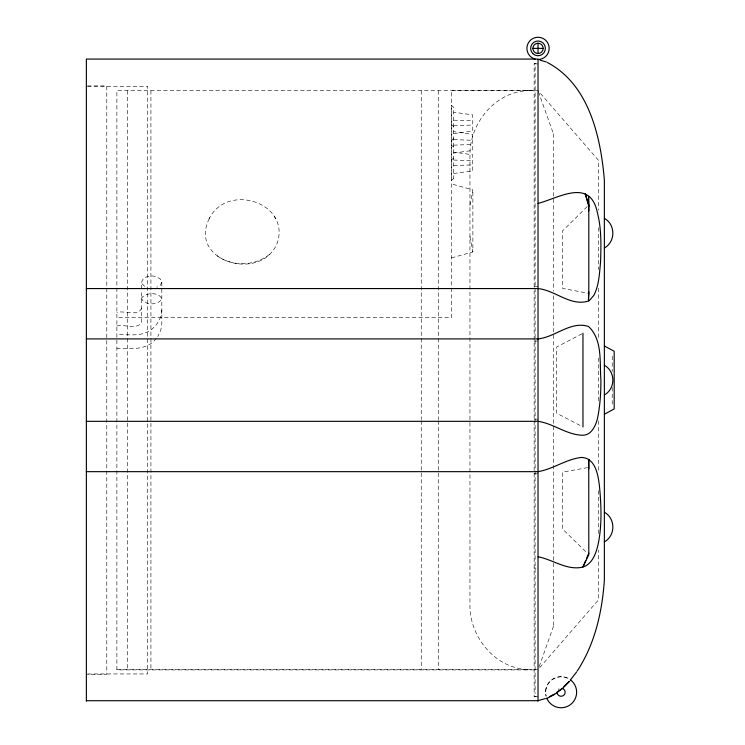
<?xml version="1.0" encoding="UTF-8"?>
<svg xmlns="http://www.w3.org/2000/svg" width="745" height="745" viewBox="0 0 745 745"><rect width="100%" height="100%" fill="white"/><g stroke="black" fill="none" stroke-linecap="round" stroke-linejoin="round"><path stroke-width="0.56" stroke-dasharray="3.73 2.79" d="M141.643 308.104C138.179 317.072 123.558 310.106 116.881 312.434M161.823 309.929C161.535 319.158 155.835 327.567 147.743 331.851C138.132 336.582 127.153 334.207 116.881 334.775M469.946 205.406L472.87 189.882L451.47 183.968M141.643 288.902C140.824 284.18 141.271 278.304 146.691 276.907A10.272 7.478 0 0 1 156.776 276.907L160.473 279.151L161.823 282.122L161.823 323.544L160.864 329.979L157.8 336.507M161.823 282.122L160.473 285.093L156.776 287.272M539.194 666.635L553.526 626.135M209.243 218.639C187.749 261.989 262.37 282.877 277.475 242.423C290.066 202.333 227.001 182.506 209.243 218.639L210.286 216.45M274.458 216.357L275.454 218.639M156.292 338.249C147.342 350.774 130.217 348.558 116.881 348.39M587.162 206.635L562.54 230.913L562.54 288.389L587.665 293.158M451.302 140.628L453.696 138.589M451.302 160.082L453.696 158.042M269.364 254.436C254.185 266.785 230.512 266.785 215.333 254.436M581.957 333.797L556.711 346.993L556.711 413.224L581.957 426.419M451.47 257.891L472.87 251.978L472.87 189.882M587.665 467.609L562.54 472.162L562.54 528.95L587.162 553.079M453.696 133.625L472.749 130.952L472.749 114.907L453.696 112.234M453.696 153.079L472.749 150.406L472.749 134.361L453.696 131.688M453.696 173.511L472.749 170.828L472.749 154.783L453.696 152.11M530.207 90.666C496.03 90.303 469.08 123.13 469.955 156.124L469.955 604.093C469.08 637.087 496.03 669.913 530.207 669.55M453.696 125.7L472.749 125.011M453.696 145.154L472.749 144.456M453.696 165.576L472.749 164.887M536.083 63.465L534.146 63.465L534.146 286.425M534.146 63.893L538.03 63.893M87.5 85.917L106.786 85.917L106.786 674.3L87.5 674.3M87.5 86.271L147.64 86.271L147.64 673.946L86.364 673.946M534.146 90.322L451.47 90.322L451.47 317.649L116.881 317.649M534.146 286.397L538.03 286.397M116.881 326.049C123.558 323.721 138.179 330.696 141.643 321.719L141.643 290.029M534.146 341.07L538.03 341.07M534.146 419.146L538.03 419.146M534.146 473.82L538.03 473.82M534.146 568.062L536.083 568.062M116.881 669.55L538.03 669.55L598.31 600.088L598.31 550.043M534.146 669.895L116.881 669.895L116.881 90.666L538.03 90.666L598.31 160.128L598.31 210.174M534.146 696.324L538.03 696.324M536.083 696.752L534.146 696.752L534.146 287.589M453.696 120.159L472.749 120.858M453.696 139.613L472.749 140.302M453.696 160.035L472.749 160.734M144.605 286.331L141.988 283.659L141.643 282.122M451.302 124.685L453.696 126.725M451.302 145.117L453.696 147.147M538.421 91.747L553.526 134.081M469.946 236.454L472.87 251.978M612.232 356.175L612.232 371.606M612.232 387.456L612.232 404.041M598.31 227.635L598.31 269.541M598.31 288.157L598.31 339.375M598.31 357.991L598.31 402.226M598.31 420.841L598.31 472.06M598.31 490.676L598.31 533.746M553.526 133.793L553.526 291.118M553.526 295.756L553.526 626.424M535.115 66.622L535.115 693.595M438.265 90.666L438.265 419.631M438.265 420.795L438.265 669.55M421.251 90.666L421.251 419.631M421.251 420.795L421.251 669.55M150.928 90.666L150.928 669.55M127.386 90.666L127.386 421.959M127.386 423.113L127.386 669.55M558.266 689.386A4.014 4.014 0 0 1 559.095 688.743M546.113 688.212L545.582 692.226L546.113 696.249A15.524 15.524 0 0 1 568.863 678.779C560.445 673.713 548.478 678.667 546.113 688.212M141.988 297.46L141.643 298.736C144.772 305.571 158.704 305.571 161.823 298.736C158.62 291.984 146.718 292.413 141.988 297.46M453.696 178.465L451.302 180.504L451.302 105.231L453.696 107.271L453.696 178.465"/><path stroke-width="1.12" d="M588.801 291.863L588.55 300.971C570.754 306.828 555.314 290.261 538.03 288.557L86.364 288.557M585.635 560.65L582.925 567.038C567.252 570.903 553.041 559.635 538.03 556.739M586.538 558.527L588.801 553.2M577.198 671.031C594.892 644.164 602.193 611.831 604.363 580.104L604.363 180.113C600.749 136.829 589.062 84.53 547.389 62.506M570.4 679.962L576.621 671.962M569.72 681.209L562.317 688.622L554.504 694.47L546.374 698.661M563.965 686.583L568.901 681.647M604.363 248.02C615.668 241.697 615.668 224.627 604.363 218.313M557.102 692.105L561.451 688.874M604.363 394.962C615.668 388.648 615.668 371.569 604.363 365.255M604.363 541.904C615.668 535.59 615.668 518.511 604.363 512.197M604.363 414.248L614.187 408.949L614.187 351.267L604.363 345.969M549.419 696.659L554.504 694.051M539.073 700.402L545.331 698.54M538.03 203.478C559.672 197.583 590.524 177.589 597.499 213.182C601.522 229.032 601.085 245.505 600.582 261.7C599.427 273.08 599.194 284.972 593.83 295.365C587.619 302.386 588.14 303.588 588.801 293.372L588.801 205.015L585.244 193.802L588.801 206.523L588.55 196.401L588.801 210.937M532.871 48.378L543.198 48.378A5.168 5.168 0 0 0 535.45 43.908A5.168 5.168 0 0 0 535.45 52.848A5.168 5.168 0 0 0 543.198 48.378M86.364 338.901L538.03 338.901C555.314 337.206 570.754 320.629 588.55 326.487C602.789 339.897 599.511 362.238 600.917 380.108C600.908 393.248 600.06 406.435 597.304 419.314C595.348 426.215 591.4 435.08 582.925 435.238C566.973 435.108 553.703 423.579 538.03 421.316L86.364 421.316M86.364 471.66L538.03 471.66C553.246 469.108 566.06 459.181 581.454 457.421C595.264 457.868 597.974 474.416 599.334 485.144C601.289 504.542 602.137 524.405 598.263 543.636C596.27 552.706 592.648 563.918 582.925 567.038L588.801 554.69L588.746 459.311L588.801 468.884M86.364 700.71L538.03 700.71M540.116 60.122L546.374 61.984M582.972 333.266L582.972 426.95M538.03 43.21L538.03 53.538M538.03 701.157L538.03 59.06L86.364 59.06L86.364 701.157M570.558 679.915A15.524 15.524 0 0 1 570.558 704.546A15.524 15.524 0 0 1 546.765 698.167M562.14 688.343A4.014 4.014 0 0 1 565.064 692.925A4.014 4.014 0 0 1 560.752 696.23A4.014 4.014 0 0 1 557.083 692.226M535.152 59.125A11.128 11.128 0 0 1 529.509 41.226A11.128 11.128 0 0 1 548.115 43.676A11.128 11.128 0 0 1 538.03 59.507M532.815 53.593A7.375 7.375 0 0 0 545.154 50.288A7.375 7.375 0 0 0 536.121 41.254A7.375 7.375 0 0 0 532.815 53.593"/></g></svg>
